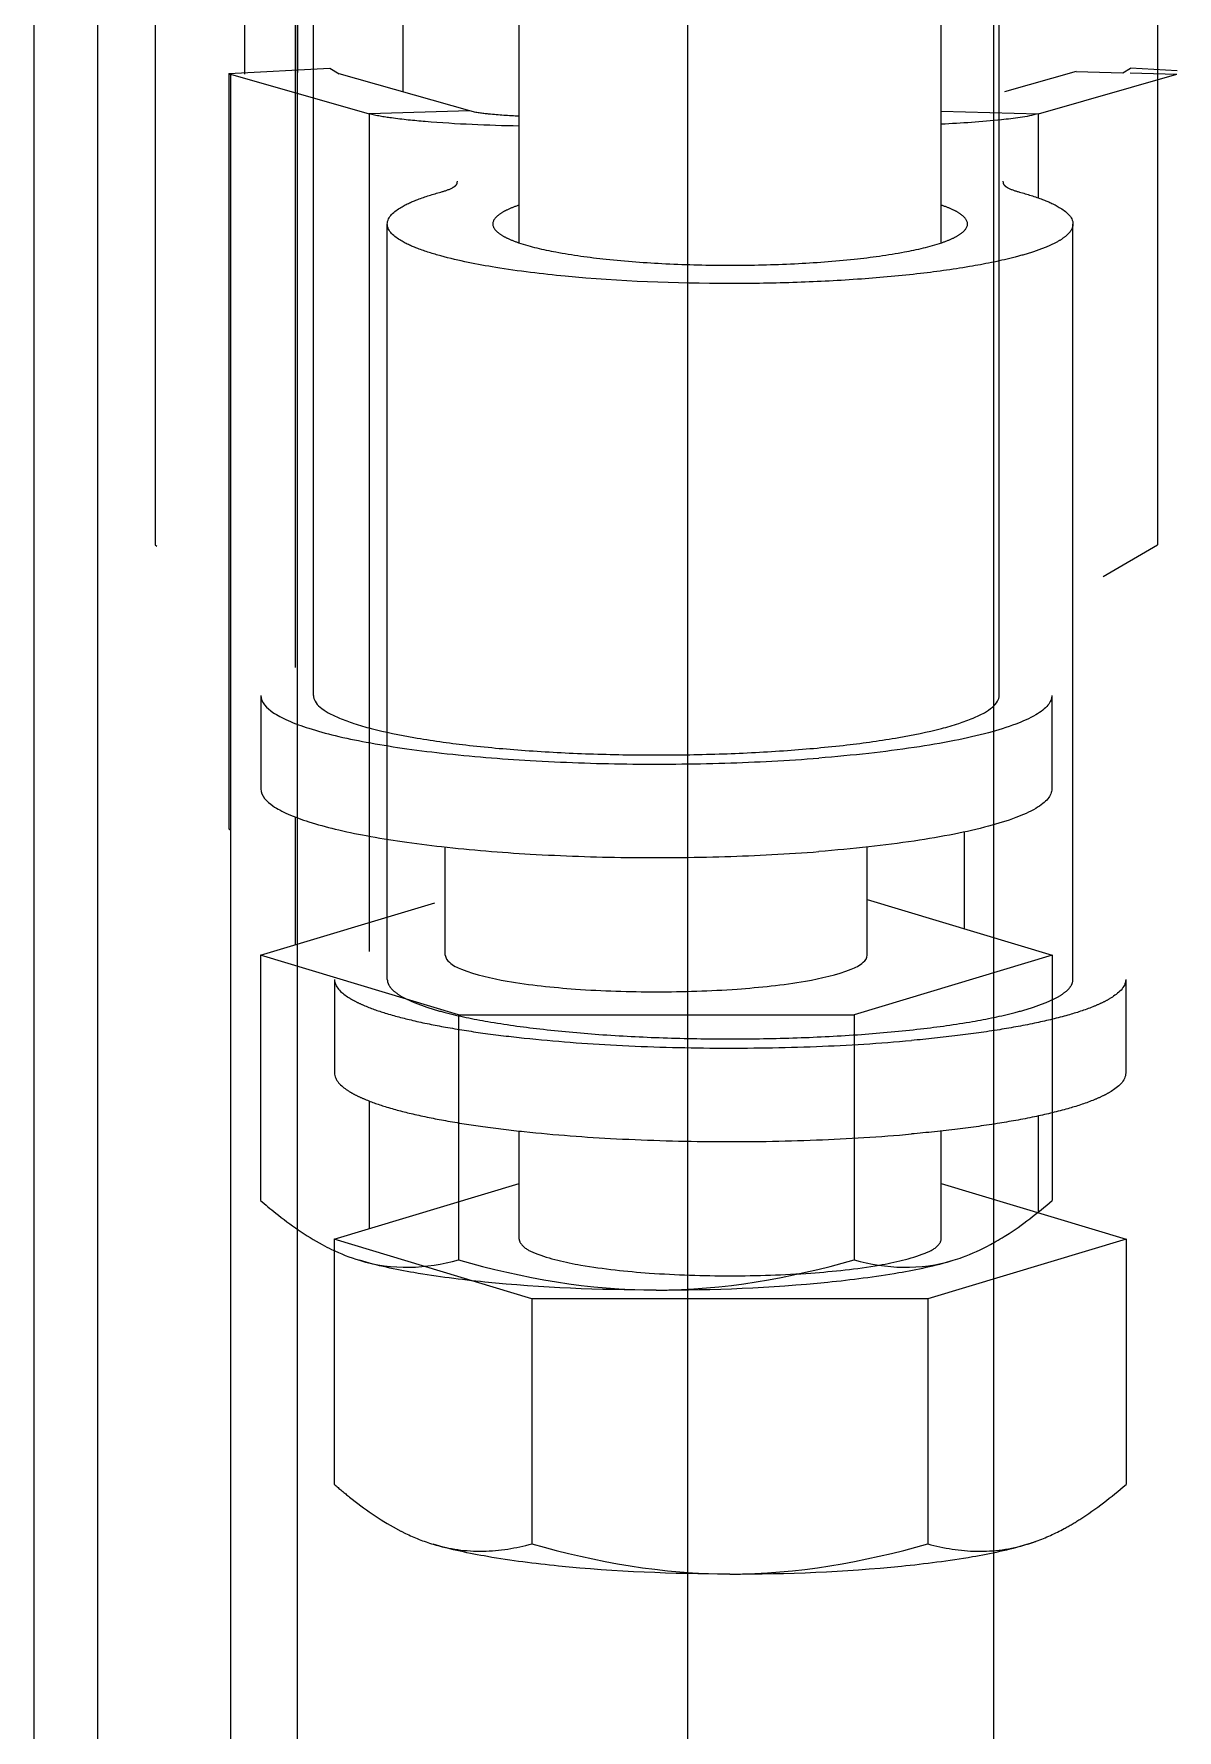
# Model space of a CAD drawing. Header units: millimetres. Extents: x 324 to 7054, y -67 to 2159.
# Drawn here: x 3671.03 to 3692.71, y 1458.14 to 1490.29 of the extents above; entities that cross this region are included whole.
import ezdxf

# ---------------------------------------------------------------- set-up
doc = ezdxf.new("R2010")
doc.units = ezdxf.units.MM
doc.header["$LTSCALE"] = 153.67
doc.linetypes.add('CENTER', pattern=[0.6, 0.375, -0.075, 0.075, -0.075])
doc.linetypes.add('DOT', pattern=[0.2, 0.1, -0.1])
doc.layers.get('0').update_dxf_attribs({"linetype": 'CONTINUOUS'})
doc.layers.add('00_BUW_DATUM', color=7, linetype='CONTINUOUS')
doc.layers.add('02___PRT_ALL_AXES', color=7, linetype='CONTINUOUS')

msp = doc.modelspace()

# ---------------------------------------------------------------- linework, layer by layer
at = {"linetype": 'Continuous'}
for p, q in [((3673.33046, 1494.92258), (3673.33047, 1480.60351)), ((3692.33905, 1494.9226), (3692.33907, 1480.60353)), ((3676.33477, 1477.75136), (3676.33476, 1492.07043)), ((3689.33477, 1477.75137), (3689.33476, 1492.07045)), ((3673.33047, 1480.60351), (3673.36484, 1480.58362)), ((3691.30467, 1480.00478), (3692.33907, 1480.60353)), ((3686.83478, 1473.88177), (3690.34033, 1472.82734)), ((3675.32923, 1472.82733), (3678.63476, 1473.82159)), ((3679.08198, 1471.69854), (3675.32923, 1472.82733)), ((3690.34033, 1472.82734), (3686.58753, 1471.69855)), ((3679.08198, 1471.69854), (3686.58753, 1471.69855))]:
    msp.add_line(p, q, dxfattribs=at)
at = {"linetype": 'CENTER'}
for p, q in [((3674.73046, 1489.53949), (3676.6461, 1489.6393)), ((3676.6461, 1489.6393), (3676.82446, 1489.53606)), ((3691.6767, 1489.55439), (3691.82341, 1489.63932)), ((3692.70812, 1489.59322), (3691.82341, 1489.63932)), ((3674.73046, 1489.53949), (3674.73047, 1475.22042)), ((3674.73046, 1489.53949), (3674.76162, 1489.52145)), ((3679.06146, 1487.46547), (3679.06517, 1487.49679)), ((3689.40434, 1487.4968), (3689.40805, 1487.46549)), ((3677.73477, 1472.36826), (3677.73476, 1486.68734)), ((3690.73477, 1472.36828), (3690.73476, 1486.68735)), ((3674.73047, 1475.22042), (3674.76484, 1475.20052)), ((3676.72923, 1467.44509), (3680.23478, 1468.49793)), ((3688.23478, 1468.49942), (3691.74033, 1467.4434)), ((3680.47776, 1466.31587), (3676.72923, 1467.44509)), ((3691.74033, 1467.4434), (3687.98332, 1466.31503)), ((3687.98332, 1466.31503), (3680.47776, 1466.31587))]:
    msp.add_line(p, q, dxfattribs=at)
for points, knots in [([(3678.75057, 1487.29326), (3678.82643, 1487.31396), (3678.92728, 1487.34563), (3679.0303, 1487.41129), (3679.05738, 1487.44819), (3679.06146, 1487.46547)], [0, 0, 0, 0, 0.64569727, 0.85417383, 1, 1, 1, 1]), ([(3689.40805, 1487.46549), (3689.41213, 1487.4482), (3689.43921, 1487.41131), (3689.54223, 1487.34565), (3689.64308, 1487.31398), (3689.71894, 1487.29327)], [0, 0, 0, 0, 0.14582615, 0.35430269, 1, 1, 1, 1]), ([(3677.73476, 1486.68734), (3677.73476, 1486.82344), (3677.98338, 1487.01707), (3678.33906, 1487.16952), (3678.60276, 1487.25291), (3678.75057, 1487.29326)], [0, 0, 0, 0, 0.33454752, 0.62335594, 1, 1, 1, 1]), ([(3680.22158, 1487.04087), (3680.15, 1487.01637), (3680.02305, 1486.96647), (3679.84513, 1486.87304), (3679.73475, 1486.76054), (3679.73477, 1486.68732)], [0, 0, 0, 0, 0.3645103, 0.64723301, 1, 1, 1, 1]), ([(3688.73475, 1486.68734), (3688.73476, 1486.76056), (3688.62438, 1486.87305), (3688.44646, 1486.96648), (3688.31951, 1487.01637), (3688.24793, 1487.04088)], [0, 0, 0, 0, 0.35276715, 0.63548977, 1, 1, 1, 1]), ([(3689.71894, 1487.29327), (3689.86674, 1487.25293), (3690.13041, 1487.16954), (3690.48609, 1487.0171), (3690.73469, 1486.82351), (3690.73475, 1486.68741)], [0, 0, 0, 0, 0.3766196, 0.6654397, 1, 1, 1, 1]), ([(3678.75057, 1486.08142), (3678.60276, 1486.12177), (3678.33906, 1486.20516), (3677.98338, 1486.35761), (3677.73476, 1486.55124), (3677.73476, 1486.68734)], [0, 0, 0, 0, 0.37664403, 0.66545244, 1, 1, 1, 1]), ([(3679.73477, 1486.68732), (3679.73478, 1486.61393), (3679.84564, 1486.50124), (3680.02411, 1486.40774), (3680.15147, 1486.35776), (3680.22326, 1486.33323)], [0, 0, 0, 0, 0.35263144, 0.63547441, 1, 1, 1, 1]), ([(3690.73475, 1486.68741), (3690.73476, 1486.64909), (3690.70666, 1486.56256), (3690.60246, 1486.4524), (3690.44282, 1486.34691), (3690.22567, 1486.24495), (3689.95227, 1486.14666), (3689.48453, 1486.01346), (3688.77706, 1485.8704), (3687.80274, 1485.73538), (3686.69205, 1485.63472), (3685.48741, 1485.57248), (3684.65754, 1485.55856), (3684.23476, 1485.55855)], [0, 0, 0, 0, 0.01701453, 0.0383369, 0.06624434, 0.10158998, 0.14458089, 0.1951047, 0.31737342, 0.46460634, 0.63162091, 0.81230853, 1, 1, 1, 1]), ([(3688.24626, 1486.33325), (3688.31805, 1486.35778), (3688.44541, 1486.40775), (3688.62388, 1486.50126), (3688.73473, 1486.61394), (3688.73475, 1486.68734)], [0, 0, 0, 0, 0.36452472, 0.64736722, 1, 1, 1, 1]), ([(3684.23476, 1485.55855), (3683.191, 1485.55855), (3681.70248, 1485.61514), (3679.87517, 1485.83543), (3679.09183, 1485.98827), (3678.75057, 1486.08142)], [0, 0, 0, 0, 0.5672338, 0.8077594, 1, 1, 1, 1]), ([(3680.22326, 1486.33323), (3680.45241, 1486.25495), (3681.00425, 1486.13102), (3681.93697, 1486.00445), (3683.04147, 1485.92415), (3683.82712, 1485.90587), (3684.23476, 1485.90588)], [0, 0, 0, 0, 0.17953197, 0.41757675, 0.69777783, 1, 1, 1, 1]), ([(3684.23476, 1485.90588), (3684.6424, 1485.90588), (3685.42804, 1485.92415), (3686.53255, 1486.00446), (3687.46528, 1486.13103), (3688.01711, 1486.25497), (3688.24626, 1486.33325)], [0, 0, 0, 0, 0.30222276, 0.58242424, 0.82046892, 1, 1, 1, 1]), ([(3677.73478, 1472.36832), (3677.73477, 1472.33), (3677.76287, 1472.24347), (3677.86707, 1472.13331), (3678.02671, 1472.02782), (3678.24386, 1471.92586), (3678.51726, 1471.82757), (3678.985, 1471.69437), (3679.69247, 1471.55131), (3680.66679, 1471.4163), (3681.77748, 1471.31564), (3682.98212, 1471.25341), (3683.81199, 1471.23948), (3684.23477, 1471.23948)], [0, 0, 0, 0, 0.01701453, 0.0383369, 0.06624434, 0.10158998, 0.14458088, 0.1951047, 0.31737341, 0.46460633, 0.6316209, 0.81230852, 1, 1, 1, 1]), ([(3684.23477, 1471.23948), (3684.65756, 1471.23948), (3685.48743, 1471.25341), (3686.69207, 1471.31564), (3687.80277, 1471.41631), (3688.77708, 1471.55132), (3689.48455, 1471.69439), (3689.95229, 1471.82759), (3690.2257, 1471.92587), (3690.44284, 1472.02784), (3690.60248, 1472.13333), (3690.70668, 1472.24349), (3690.73478, 1472.33001), (3690.73477, 1472.36834)], [0, 0, 0, 0, 0.18769122, 0.36837902, 0.53539402, 0.68262742, 0.80489626, 0.85541999, 0.89841064, 0.93375609, 0.96166332, 0.98298555, 1, 1, 1, 1]), ([(3680.23482, 1467.44424), (3680.23481, 1467.39234), (3680.33261, 1467.26765), (3680.72793, 1467.08815), (3681.54044, 1466.90972), (3682.77494, 1466.78056), (3683.72186, 1466.74966), (3684.23217, 1466.7496)], [0, 0, 0, 0, 0.03752568, 0.10068687, 0.31643755, 0.63104918, 1, 1, 1, 1]), ([(3684.23217, 1466.7496), (3684.74301, 1466.74955), (3685.69105, 1466.7803), (3686.92711, 1466.90938), (3687.74081, 1467.0879), (3688.13674, 1467.26748), (3688.23474, 1467.39229), (3688.23474, 1467.44425)], [0, 0, 0, 0, 0.36887065, 0.68350931, 0.89931049, 0.9624826, 1, 1, 1, 1])]:
    msp.add_open_spline(points, degree=3, knots=knots, dxfattribs=at)
at = {"linetype": 'Continuous'}
for points, knots in [([(3676.33478, 1477.75141), (3676.33477, 1477.71309), (3676.36287, 1477.62656), (3676.46707, 1477.5164), (3676.62671, 1477.41091), (3676.84386, 1477.30895), (3677.11726, 1477.21066), (3677.585, 1477.07746), (3678.29247, 1476.9344), (3679.26679, 1476.79939), (3680.37748, 1476.69873), (3681.58212, 1476.6365), (3682.41199, 1476.62257), (3682.83477, 1476.62257)], [0, 0, 0, 0, 0.01701453, 0.0383369, 0.06624434, 0.10158998, 0.14458088, 0.1951047, 0.31737341, 0.46460633, 0.6316209, 0.81230852, 1, 1, 1, 1]), ([(3682.83477, 1476.62257), (3683.25756, 1476.62257), (3684.08743, 1476.6365), (3685.29207, 1476.69873), (3686.40277, 1476.7994), (3687.37708, 1476.93441), (3688.08455, 1477.07748), (3688.55229, 1477.21068), (3688.8257, 1477.30896), (3689.04284, 1477.41093), (3689.20248, 1477.51642), (3689.30668, 1477.62658), (3689.33478, 1477.7131), (3689.33477, 1477.75143)], [0, 0, 0, 0, 0.18769122, 0.36837902, 0.53539402, 0.68262742, 0.80489626, 0.85541999, 0.89841064, 0.93375609, 0.96166332, 0.98298555, 1, 1, 1, 1]), ([(3678.83482, 1472.82733), (3678.83482, 1472.7754), (3678.93271, 1472.65065), (3679.32834, 1472.47111), (3680.14144, 1472.29264), (3681.37671, 1472.16352), (3682.3242, 1472.13269), (3682.83477, 1472.13269)], [0, 0, 0, 0, 0.03752156, 0.10068817, 0.31646394, 0.63108902, 1, 1, 1, 1]), ([(3682.83477, 1472.13269), (3683.34534, 1472.13269), (3684.29283, 1472.16352), (3685.52811, 1472.29264), (3686.34122, 1472.47112), (3686.73685, 1472.65066), (3686.83474, 1472.77541), (3686.83474, 1472.82734)], [0, 0, 0, 0, 0.36891052, 0.68353575, 0.89931181, 0.96247849, 1, 1, 1, 1])]:
    msp.add_open_spline(points, degree=3, knots=knots, dxfattribs=at)
at = {"layer": '00_BUW_DATUM', "linetype": 'CENTER'}
for p, q in [((3680.23476, 1486.33425), (3680.23472, 1511.97699)), ((3688.23476, 1486.33427), (3688.23472, 1511.97699)), ((3676.73477, 1472.36826), (3676.73478, 1470.59561)), ((3691.73477, 1472.36828), (3691.73478, 1470.59563)), ((3680.23478, 1467.44424), (3680.23478, 1469.49538)), ((3688.23478, 1467.44425), (3688.23478, 1469.49407)), ((3676.72923, 1467.44509), (3676.72923, 1462.79735)), ((3691.74033, 1467.4434), (3691.74034, 1462.79567)), ((3680.47776, 1466.31587), (3680.47777, 1461.66814)), ((3687.98332, 1466.31503), (3687.98332, 1461.6673))]:
    msp.add_line(p, q, dxfattribs=at)
at = {"layer": '00_BUW_DATUM', "linetype": 'Continuous'}
for p, q in [((3675.33477, 1477.75135), (3675.33478, 1475.9787)), ((3690.33477, 1477.75137), (3690.33478, 1475.97872)), ((3678.83478, 1472.82733), (3678.83478, 1474.87703)), ((3686.83478, 1472.82734), (3686.83478, 1474.8785)), ((3675.32923, 1472.82733), (3675.32923, 1468.1796)), ((3690.34033, 1472.82734), (3690.34034, 1468.17961)), ((3679.08198, 1471.69854), (3679.08199, 1467.05081)), ((3686.58753, 1471.69855), (3686.58754, 1467.05081))]:
    msp.add_line(p, q, dxfattribs=at)
for points, knots in [([(3675.33477, 1477.75137), (3675.33476, 1477.61927), (3675.49874, 1477.46537), (3675.70108, 1477.34684), (3675.9272, 1477.23785), (3676.27595, 1477.11319), (3676.77272, 1476.97881), (3677.36237, 1476.85592), (3678.03658, 1476.74598), (3679.07184, 1476.61489), (3680.49239, 1476.50048), (3682.28458, 1476.43933), (3684.11061, 1476.45471), (3685.32539, 1476.51764), (3685.91851, 1476.5641)], [0, 0, 0, 0, 0.03645453, 0.05035147, 0.06642347, 0.1051819, 0.15262107, 0.20825262, 0.2713652, 0.34108235, 0.49619141, 0.66445567, 0.83581543, 1, 1, 1, 1]), ([(3690.33477, 1477.75136), (3690.33477, 1477.7196), (3690.31941, 1477.65097), (3690.25636, 1477.55595), (3690.15689, 1477.46431), (3689.95874, 1477.33398), (3689.61463, 1477.18491), (3689.09767, 1477.02693), (3688.45361, 1476.88215), (3687.69542, 1476.75373), (3686.83792, 1476.64478), (3686.23401, 1476.58882), (3685.91851, 1476.5641)], [0, 0, 0, 0, 0.0202179, 0.04341257, 0.07158659, 0.10580433, 0.19398237, 0.30903844, 0.44977408, 0.61392335, 0.79850326, 1, 1, 1, 1]), ([(3675.33478, 1475.97872), (3675.33476, 1475.84662), (3675.49874, 1475.69272), (3675.70108, 1475.57419), (3675.92721, 1475.4652), (3676.27595, 1475.34054), (3676.77272, 1475.20616), (3677.36238, 1475.08327), (3678.03658, 1474.97333), (3679.07184, 1474.84224), (3680.49239, 1474.72783), (3682.28458, 1474.66668), (3684.11062, 1474.68206), (3685.32539, 1474.74499), (3685.91851, 1474.79145)], [0, 0, 0, 0, 0.03645453, 0.05035147, 0.06642347, 0.1051819, 0.15262107, 0.20825262, 0.2713652, 0.34108235, 0.49619141, 0.66445567, 0.83581543, 1, 1, 1, 1]), ([(3690.33478, 1475.97871), (3690.33477, 1475.94695), (3690.31941, 1475.87832), (3690.25636, 1475.7833), (3690.1569, 1475.69166), (3689.95874, 1475.56133), (3689.61464, 1475.41226), (3689.09767, 1475.25428), (3688.45361, 1475.1095), (3687.69543, 1474.98108), (3686.83792, 1474.87213), (3686.23402, 1474.81617), (3685.91851, 1474.79145)], [0, 0, 0, 0, 0.0202179, 0.04341257, 0.07158659, 0.10580433, 0.19398237, 0.30903844, 0.44977408, 0.61392335, 0.79850326, 1, 1, 1, 1]), ([(3675.32923, 1468.1796), (3675.42409, 1468.09713), (3675.79277, 1467.78836), (3676.18946, 1467.50995), (3676.502, 1467.34072)], [0, 0, 0, 0, 0.26126555, 1, 1, 1, 1]), ([(3689.16758, 1467.34076), (3689.26853, 1467.39541), (3689.68295, 1467.6408), (3690.0638, 1467.9392), (3690.34034, 1468.17961)], [0, 0, 0, 0, 0.23854835, 1, 1, 1, 1]), ([(3676.502, 1467.34072), (3676.55975, 1467.30945), (3676.78647, 1467.19308), (3677.02445, 1467.09796), (3677.20561, 1467.04347)], [0, 0, 0, 0, 0.25768512, 1, 1, 1, 1]), ([(3688.46394, 1467.04347), (3688.52323, 1467.06131), (3688.7652, 1467.14172), (3688.99789, 1467.24888), (3689.16758, 1467.34076)], [0, 0, 0, 0, 0.24292792, 1, 1, 1, 1]), ([(3677.20561, 1467.04347), (3677.51121, 1466.95155), (3678.14962, 1466.86377), (3678.77986, 1466.9699), (3679.08199, 1467.05081)], [0, 0, 0, 0, 0.50503067, 1, 1, 1, 1]), ([(3682.83476, 1466.47907), (3681.75027, 1466.47907), (3680.21044, 1466.53917), (3678.33488, 1466.77721), (3677.5437, 1466.94177), (3677.20561, 1467.04347)], [0, 0, 0, 0, 0.5737365, 0.81322391, 1, 1, 1, 1]), ([(3682.83476, 1466.47907), (3683.91926, 1466.47907), (3685.4591, 1466.53917), (3687.33466, 1466.77722), (3688.12585, 1466.94178), (3688.46394, 1467.04347)], [0, 0, 0, 0, 0.57373526, 0.81322294, 1, 1, 1, 1]), ([(3686.58754, 1467.05081), (3686.88965, 1466.96991), (3687.51991, 1466.86381), (3688.15833, 1466.95155), (3688.46394, 1467.04347)], [0, 0, 0, 0, 0.49495485, 1, 1, 1, 1])]:
    msp.add_open_spline(points, degree=3, knots=knots, dxfattribs=at)
at = {"layer": '00_BUW_DATUM', "linetype": 'CENTER'}
for points, knots in [([(3676.73477, 1472.36825), (3676.73479, 1472.23154), (3676.90889, 1472.07409), (3677.1204, 1471.95348), (3677.35839, 1471.84198), (3677.72477, 1471.71487), (3678.24613, 1471.57835), (3678.86408, 1471.4542), (3679.56942, 1471.34399), (3680.64871, 1471.21421), (3682.12279, 1471.10438), (3683.97163, 1471.05289), (3685.83749, 1471.08195), (3687.07182, 1471.15695), (3687.67023, 1471.2105)], [0, 0, 0, 0, 0.03654501, 0.0506085, 0.06689788, 0.10622129, 0.15435842, 0.21076626, 0.27467289, 0.34513634, 0.50131283, 0.66959993, 0.83939827, 1, 1, 1, 1]), ([(3691.73477, 1472.3683), (3691.73479, 1472.2185), (3691.53117, 1472.05172), (3691.29367, 1471.92546), (3691.02162, 1471.80719), (3690.60486, 1471.67365), (3690.01345, 1471.53173), (3689.3154, 1471.40482), (3688.52265, 1471.29479), (3687.96319, 1471.23672), (3687.67023, 1471.2105)], [0, 0, 0, 0, 0.10350696, 0.14432603, 0.19178041, 0.30660462, 0.44714139, 0.6114172, 0.79676399, 1, 1, 1, 1]), ([(3676.73478, 1470.5956), (3676.73479, 1470.45889), (3676.9089, 1470.30144), (3677.1204, 1470.18083), (3677.35839, 1470.06933), (3677.72477, 1469.94222), (3678.24613, 1469.8057), (3678.86408, 1469.68155), (3679.56942, 1469.57134), (3680.64872, 1469.44156), (3682.12279, 1469.33173), (3683.97163, 1469.28024), (3685.83749, 1469.3093), (3687.07183, 1469.3843), (3687.67023, 1469.43785)], [0, 0, 0, 0, 0.03654501, 0.0506085, 0.06689788, 0.10622129, 0.15435842, 0.21076626, 0.27467289, 0.34513634, 0.50131283, 0.66959993, 0.83939827, 1, 1, 1, 1]), ([(3691.73478, 1470.59565), (3691.73479, 1470.44585), (3691.53117, 1470.27907), (3691.29367, 1470.15281), (3691.02162, 1470.03454), (3690.60487, 1469.901), (3690.01345, 1469.75908), (3689.31541, 1469.63217), (3688.52265, 1469.52214), (3687.96319, 1469.46407), (3687.67023, 1469.43785)], [0, 0, 0, 0, 0.10350696, 0.14432603, 0.19178041, 0.30660462, 0.44714139, 0.6114172, 0.79676399, 1, 1, 1, 1]), ([(3676.72923, 1462.79735), (3676.82416, 1462.71472), (3677.19304, 1462.40542), (3677.59004, 1462.12654), (3677.90289, 1461.95715)], [0, 0, 0, 0, 0.26131273, 1, 1, 1, 1]), ([(3690.56847, 1461.95815), (3690.66934, 1462.01276), (3691.08335, 1462.25783), (3691.46396, 1462.5557), (3691.74034, 1462.79567)], [0, 0, 0, 0, 0.23859567, 1, 1, 1, 1]), ([(3677.90289, 1461.95715), (3677.96039, 1461.92601), (3678.18616, 1461.81012), (3678.42312, 1461.71535), (3678.6035, 1461.66101)], [0, 0, 0, 0, 0.2576764, 1, 1, 1, 1]), ([(3689.86183, 1461.65975), (3689.92138, 1461.67763), (3690.16438, 1461.7583), (3690.39807, 1461.86589), (3690.56847, 1461.95815)], [0, 0, 0, 0, 0.24292099, 1, 1, 1, 1]), ([(3678.6035, 1461.66101), (3678.90873, 1461.56906), (3679.54644, 1461.4812), (3680.176, 1461.58727), (3680.47777, 1461.66814)], [0, 0, 0, 0, 0.50503777, 1, 1, 1, 1]), ([(3684.23055, 1461.09598), (3683.14623, 1461.0961), (3681.6068, 1461.15634), (3679.73195, 1461.3946), (3678.94128, 1461.55926), (3678.6035, 1461.66101)], [0, 0, 0, 0, 0.57384416, 0.81330318, 1, 1, 1, 1]), ([(3684.23055, 1461.09598), (3685.31522, 1461.09586), (3686.85546, 1461.15582), (3688.73174, 1461.39364), (3689.52343, 1461.55812), (3689.86183, 1461.65975)], [0, 0, 0, 0, 0.57362766, 0.81314372, 1, 1, 1, 1]), ([(3687.98332, 1461.6673), (3688.28579, 1461.58636), (3688.91673, 1461.4802), (3689.55585, 1461.56785), (3689.86183, 1461.65975)], [0, 0, 0, 0, 0.49496192, 1, 1, 1, 1])]:
    msp.add_open_spline(points, degree=3, knots=knots, dxfattribs=at)
at = {"layer": '00_BUW_DATUM', "linetype": 'Continuous'}
for points in [[(3679.08199, 1467.05081), (3680.29912, 1466.70479), (3681.5694, 1466.47907), (3682.83476, 1466.47907)], [(3682.83476, 1466.47907), (3684.10012, 1466.47907), (3685.37041, 1466.70479), (3686.58754, 1467.05081)]]:
    msp.add_open_spline(points, degree=3, dxfattribs=at)
at = {"layer": '00_BUW_DATUM', "linetype": 'CENTER'}
for points in [[(3680.47777, 1461.66814), (3681.69488, 1461.32199), (3682.96517, 1461.09613), (3684.23055, 1461.09598)], [(3684.23055, 1461.09598), (3685.49588, 1461.09584), (3686.76618, 1461.32141), (3687.98332, 1461.6673)]]:
    msp.add_open_spline(points, degree=3, dxfattribs=at)
at = {"layer": '02___PRT_ALL_AXES', "linetype": 'Continuous'}
for p, q in [((3676.03476, 1246.97699), (3676.03476, 1776.97699)), ((3683.43476, 1246.97699), (3683.43476, 1776.97699)), ((3672.24299, 1765.91555), (3672.24299, 1258.03844)), ((3689.22652, 1765.91555), (3689.22652, 1258.03844)), ((3671.03476, 1671.97699), (3671.03476, 1351.97699)), ((3671.03476, 1671.97699), (3671.03476, 1351.97699)), ((3675.98946, 1494.00814), (3675.98946, 1478.28241)), ((3675.98946, 1475.44969), (3675.98946, 1473.02592)), ((3688.68005, 1473.32674), (3688.68005, 1475.1642))]:
    msp.add_line(p, q, dxfattribs=at)
at = {"layer": '02___PRT_ALL_AXES', "linetype": 'DOT'}
msp.add_line((3671.03476, 1671.97699), (3671.03476, 1351.97699), dxfattribs=at)
at = {"layer": '02___PRT_ALL_AXES', "linetype": 'CENTER'}
for p, q in [((3671.03476, 1671.97699), (3671.03476, 1351.97699)), ((3675.03476, 1489.527), (3675.03476, 1511.97699)), ((3676.03476, 1511.97699), (3676.03476, 1489.56084)), ((3678.03476, 1489.19103), (3678.03476, 1511.97699)), ((3674.76484, 1489.527), (3677.38946, 1488.77879)), ((3679.30207, 1488.82976), (3676.82446, 1489.53606)), ((3690.79206, 1489.57797), (3689.43476, 1489.19103)), ((3690.08005, 1488.77879), (3692.70467, 1489.527)), ((3690.79206, 1489.57797), (3691.6767, 1489.55439)), ((3691.82104, 1489.55055), (3692.70467, 1489.527)), ((3679.30207, 1488.82976), (3677.38946, 1488.77879)), ((3677.38946, 1488.77879), (3677.38946, 1472.89726)), ((3688.23475, 1488.82796), (3690.08005, 1488.77879)), ((3690.08005, 1487.17575), (3690.08005, 1488.77879)), ((3677.38946, 1470.0648), (3677.38946, 1467.64338)), ((3690.08005, 1467.94355), (3690.08005, 1469.78142))]:
    msp.add_line(p, q, dxfattribs=at)
at = {"layer": '02___PRT_ALL_AXES', "linetype": 'ByBlock'}
msp.add_line((3674.76484, 1489.527), (3674.76484, 1254.39225), dxfattribs=at)
at = {"layer": '02___PRT_ALL_AXES', "linetype": 'CENTER'}
for points, knots in [([(3680.23096, 1488.5428), (3679.63853, 1488.55591), (3678.82935, 1488.58663), (3677.88318, 1488.68282), (3677.52711, 1488.73955), (3677.38946, 1488.77879)], [0, 0, 0, 0, 0.62266851, 0.84959223, 1, 1, 1, 1]), ([(3680.2326, 1488.72887), (3680.04007, 1488.73833), (3679.7294, 1488.76125), (3679.41702, 1488.79699), (3679.30207, 1488.82976)], [0, 0, 0, 0, 0.6172353, 1, 1, 1, 1]), ([(3690.08005, 1488.77879), (3689.85245, 1488.71391), (3689.23443, 1488.64264), (3688.61967, 1488.59696), (3688.23886, 1488.57801)], [0, 0, 0, 0, 0.38299709, 1, 1, 1, 1])]:
    msp.add_open_spline(points, degree=3, knots=knots, dxfattribs=at)

doc.saveas('drawing.dxf')
